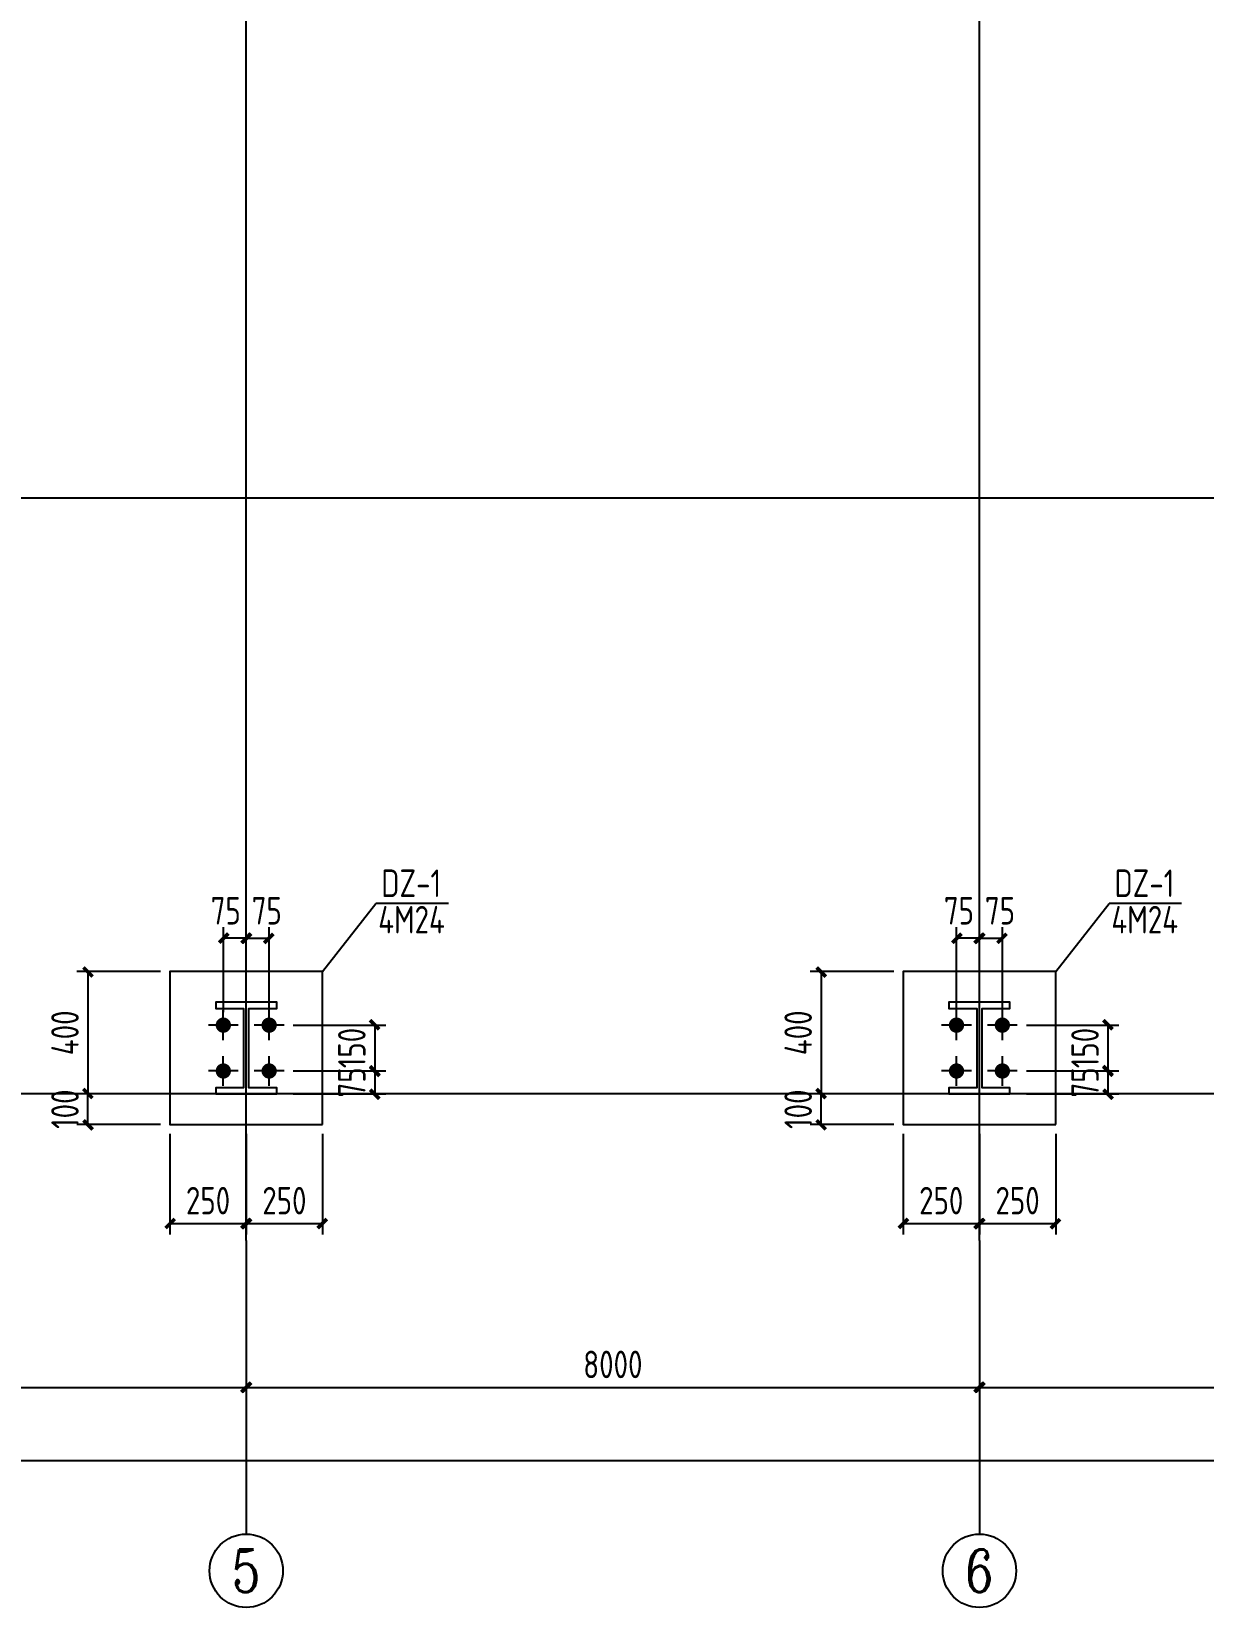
# Model space of a CAD drawing. Header units: millimetres. Extents: x 866561 to 876967, y 40200 to 44891.
# Drawn here: x 868910.3 to 869038.2, y 40406.6 to 40578.5 of the extents above; entities that cross this region are included whole.
import ezdxf
from ezdxf.enums import TextEntityAlignment as Align

# ---------------------------------------------------------------- set-up
doc = ezdxf.new("R2010")
doc.units = ezdxf.units.MM
doc.header["$LTSCALE"] = 1000
doc.header["$MEASUREMENT"] = 0
doc.linetypes.add('DOTE', pattern=[2.42, 2, -0.2, 0.02, -0.2])
for name, color, linetype in [('AXIS', 3, 'Continuous'), ('AXIS_TEXT', 7, 'Continuous'), ('DIM', 7, 'Continuous'), ('DOTE', 1, 'DOTE'), ('M_Prof', 2, 'Continuous'), ('柱集中标注', 2, 'Continuous'), ('标注', 7, 'Continuous'), ('檩条', 34, 'Continuous')]:
    doc.layers.add(name, color=color, linetype=linetype)
doc.styles.add('_TCH_AXIS', font='COMPLEX', dxfattribs={"bigfont": 'GBCBIG'})
doc.styles.add('COMPLEX', font='COMPLEX')
doc.styles.add('GBHZ', font='gbenor.shx', dxfattribs={"width": 0.9, "bigfont": 'gbcbig.shx'})
doc.dimstyles.new('Y100', dxfattribs={"dimscale": 0, "dimtxt": 3, "dimasz": 0.01, "dimexe": 1.2, "dimexo": 2, "dimgap": 1, "dimtad": 1, "dimdec": 0, "dimlfac": 100, "dimzin": 0, "dimdsep": 46, "dimtxsty": 'GBHZ', "dimblk": 'DX', "dimcen": 0.09, "dimdle": 1, "dimclrd": 7, "dimclre": 7, "dimclrt": 7, "dimadec": 0, "dimazin": 0, "dimtfac": 1, "dimtdec": 0, "dimtix": 1, "dimtmove": 2, "dimatfit": 3, "dimldrblk": 'DX', "dimfxl": 0, "dimtolj": 1, "dimtzin": 0, "dimarcsym": 0})
doc.dimstyles.new('Y30', dxfattribs={"dimscale": 0, "dimtxt": 3, "dimasz": 0.01, "dimexe": 1.2, "dimexo": 1, "dimgap": 1, "dimtad": 1, "dimdec": 0, "dimlfac": 30, "dimzin": 0, "dimdsep": 46, "dimtxsty": 'GBHZ', "dimblk1": 'DX', "dimblk2": 'DX', "dimsah": 1, "dimcen": 0.09, "dimdle": 1, "dimadec": 0, "dimazin": 0, "dimtfac": 1, "dimtdec": 0, "dimtix": 1, "dimtmove": 2, "dimatfit": 3, "dimldrblk": 'DX', "dimfxl": 0, "dimtolj": 1, "dimtzin": 0, "dimarcsym": 0})

# ---------------------------------------------------------------- blocks, each defined once
blk = doc.blocks.new('_AXISO')
blk.add_circle((0, 0), 0.5)
at = {"layer": 'AXIS_TEXT', "style": 'COMPLEX', "width": 1.041667}
blk.add_attdef('A', text='', height=0.56, dxfattribs=at).set_placement((-0.25, -0.28), (0.25, -0.28), align=Align.FIT)
blk = doc.blocks.new('DX')
at = {"color": 0, "linetype": 'ByBlock', "const_width": 40}
blk.add_lwpolyline([(-54, -51), (46, 49)], dxfattribs=at)
blk = doc.blocks.new('*D211')
at = {"layer": 'Defpoints', "color": 0, "transparency": 16777216}
for p in [(868853.77, 40446.64), (868933.77, 40446.64), (868933.77, 40430.64)]:
    blk.add_point(p, dxfattribs=at)
at = {"layer": 'dim', "color": 7, "lineweight": -2, "transparency": 16777216}
for p, q in [((868853.77, 40444.64), (868853.77, 40429.44)), ((868933.77, 40444.64), (868933.77, 40429.44)), ((868853.78, 40430.64), (868933.76, 40430.64))]:
    blk.add_line(p, q, dxfattribs=at)
at = {"layer": 'dim', "color": 7, "lineweight": -2, "transparency": 16777216, "xscale": 0.01, "yscale": 0.01, "zscale": 0.01, "rotation": 180}
blk.add_blockref('DX', (868853.77, 40430.64), dxfattribs=at)
at = {"layer": 'dim', "color": 7, "lineweight": -2, "transparency": 16777216, "xscale": 0.01, "yscale": 0.01, "zscale": 0.01}
blk.add_blockref('DX', (868933.77, 40430.64), dxfattribs=at)
at = {"layer": 'dim', "color": 7, "transparency": 16777216, "insert": (868893.77, 40433.14), "char_height": 3, "attachment_point": 5, "style": 'GBHZ'}
blk.add_mtext('\\A1;8000', dxfattribs=at)
blk = doc.blocks.new('*D212')
at = {"layer": 'Defpoints', "color": 0, "transparency": 16777216}
for p in [(868933.77, 40446.64), (869013.77, 40446.64), (869013.77, 40430.64)]:
    blk.add_point(p, dxfattribs=at)
at = {"layer": 'dim', "color": 7, "lineweight": -2, "transparency": 16777216}
for p, q in [((868933.77, 40444.64), (868933.77, 40429.44)), ((869013.77, 40444.64), (869013.77, 40429.44)), ((868933.78, 40430.64), (869013.76, 40430.64))]:
    blk.add_line(p, q, dxfattribs=at)
at = {"layer": 'dim', "color": 7, "lineweight": -2, "transparency": 16777216, "xscale": 0.01, "yscale": 0.01, "zscale": 0.01, "rotation": 180}
blk.add_blockref('DX', (868933.77, 40430.64), dxfattribs=at)
at = {"layer": 'dim', "color": 7, "lineweight": -2, "transparency": 16777216, "xscale": 0.01, "yscale": 0.01, "zscale": 0.01}
blk.add_blockref('DX', (869013.77, 40430.64), dxfattribs=at)
at = {"layer": 'dim', "color": 7, "transparency": 16777216, "insert": (868973.77, 40433.14), "char_height": 3, "attachment_point": 5, "style": 'GBHZ'}
blk.add_mtext('\\A1;8000', dxfattribs=at)
blk = doc.blocks.new('*D213')
at = {"layer": 'Defpoints', "color": 0, "transparency": 16777216}
for p in [(869013.77, 40446.64), (869093.77, 40446.64), (869093.77, 40430.64)]:
    blk.add_point(p, dxfattribs=at)
at = {"layer": 'dim', "color": 7, "lineweight": -2, "transparency": 16777216}
for p, q in [((869013.77, 40444.64), (869013.77, 40429.44)), ((869093.77, 40444.64), (869093.77, 40429.44)), ((869013.78, 40430.64), (869093.76, 40430.64))]:
    blk.add_line(p, q, dxfattribs=at)
at = {"layer": 'dim', "color": 7, "lineweight": -2, "transparency": 16777216, "xscale": 0.01, "yscale": 0.01, "zscale": 0.01, "rotation": 180}
blk.add_blockref('DX', (869013.77, 40430.64), dxfattribs=at)
at = {"layer": 'dim', "color": 7, "lineweight": -2, "transparency": 16777216, "xscale": 0.01, "yscale": 0.01, "zscale": 0.01}
blk.add_blockref('DX', (869093.77, 40430.64), dxfattribs=at)
at = {"layer": 'dim', "color": 7, "transparency": 16777216, "insert": (869053.77, 40433.14), "char_height": 3, "attachment_point": 5, "style": 'GBHZ'}
blk.add_mtext('\\A1;8000', dxfattribs=at)
blk = doc.blocks.new('*D214')
at = {"layer": 'Defpoints', "color": 0, "transparency": 16777216}
for p in [(868613.77, 40446.64), (869093.77, 40446.64), (868613.77, 40422.64)]:
    blk.add_point(p, dxfattribs=at)
at = {"layer": 'dim', "color": 7, "lineweight": -2, "transparency": 16777216}
for p, q in [((868613.77, 40444.64), (868613.77, 40421.44)), ((869093.77, 40444.64), (869093.77, 40421.44)), ((869093.76, 40422.64), (868613.78, 40422.64))]:
    blk.add_line(p, q, dxfattribs=at)
at = {"layer": 'dim', "color": 7, "lineweight": -2, "transparency": 16777216, "xscale": 0.01, "yscale": 0.01, "zscale": 0.01, "rotation": 180}
blk.add_blockref('DX', (868613.77, 40422.64), dxfattribs=at)
at = {"layer": 'dim', "color": 7, "lineweight": -2, "transparency": 16777216, "xscale": 0.01, "yscale": 0.01, "zscale": 0.01}
blk.add_blockref('DX', (869093.77, 40422.64), dxfattribs=at)
at = {"layer": 'dim', "color": 7, "transparency": 16777216, "insert": (868853.77, 40425.14), "char_height": 3, "attachment_point": 5, "style": 'GBHZ'}
blk.add_mtext('\\A1;48000', dxfattribs=at)
blk = doc.blocks.new('*D352')
at = {"layer": 'Defpoints', "color": 0, "transparency": 16777216}
for p in [(868925.43, 40475.97), (868916.49, 40462.64), (868925.43, 40462.64)]:
    blk.add_point(p, dxfattribs=at)
at = {"layer": 'dim', "color": 0, "lineweight": -2, "transparency": 16777216}
for p, q in [((868924.43, 40475.97), (868915.29, 40475.97)), ((868916.49, 40475.96), (868916.49, 40462.65)), ((868924.43, 40462.64), (868915.29, 40462.64))]:
    blk.add_line(p, q, dxfattribs=at)
at = {"layer": 'dim', "color": 0, "lineweight": -2, "transparency": 16777216, "xscale": 0.01, "yscale": 0.01, "zscale": 0.01}
for p, rotation in [((868916.49, 40475.97), 90), ((868916.49, 40462.64), 270)]:
    blk.add_blockref('DX', p, dxfattribs=dict(at, rotation=rotation))
at = {"layer": 'dim', "color": 0, "transparency": 16777216, "insert": (868913.99, 40469.3), "char_height": 3, "attachment_point": 5, "rotation": 90, "style": 'GBHZ'}
blk.add_mtext('\\A1;400', dxfattribs=at)
blk = doc.blocks.new('*D353')
at = {"layer": 'Defpoints', "color": 0, "transparency": 16777216}
for p in [(868925.43, 40459.3), (868933.77, 40459.3), (868933.77, 40448.5)]:
    blk.add_point(p, dxfattribs=at)
at = {"layer": 'dim', "color": 0, "lineweight": -2, "transparency": 16777216}
for p, q in [((868925.43, 40458.3), (868925.43, 40447.3)), ((868933.77, 40458.3), (868933.77, 40447.3)), ((868925.44, 40448.5), (868933.76, 40448.5))]:
    blk.add_line(p, q, dxfattribs=at)
at = {"layer": 'dim', "color": 0, "lineweight": -2, "transparency": 16777216, "xscale": 0.01, "yscale": 0.01, "zscale": 0.01, "rotation": 180}
blk.add_blockref('DX', (868925.43, 40448.5), dxfattribs=at)
at = {"layer": 'dim', "color": 0, "lineweight": -2, "transparency": 16777216, "xscale": 0.01, "yscale": 0.01, "zscale": 0.01}
blk.add_blockref('DX', (868933.77, 40448.5), dxfattribs=at)
at = {"layer": 'dim', "color": 0, "transparency": 16777216, "insert": (868929.6, 40451), "char_height": 3, "attachment_point": 5, "style": 'GBHZ'}
blk.add_mtext('\\A1;250', dxfattribs=at)
blk = doc.blocks.new('*D354')
at = {"layer": 'Defpoints', "color": 0, "transparency": 16777216}
for p in [(868933.77, 40459.3), (868942.1, 40459.3), (868942.1, 40448.5)]:
    blk.add_point(p, dxfattribs=at)
at = {"layer": 'dim', "color": 0, "lineweight": -2, "transparency": 16777216}
for p, q in [((868933.77, 40458.3), (868933.77, 40447.3)), ((868942.1, 40458.3), (868942.1, 40447.3)), ((868933.78, 40448.5), (868942.09, 40448.5))]:
    blk.add_line(p, q, dxfattribs=at)
at = {"layer": 'dim', "color": 0, "lineweight": -2, "transparency": 16777216, "xscale": 0.01, "yscale": 0.01, "zscale": 0.01, "rotation": 180}
blk.add_blockref('DX', (868933.77, 40448.5), dxfattribs=at)
at = {"layer": 'dim', "color": 0, "lineweight": -2, "transparency": 16777216, "xscale": 0.01, "yscale": 0.01, "zscale": 0.01}
blk.add_blockref('DX', (868942.1, 40448.5), dxfattribs=at)
at = {"layer": 'dim', "color": 0, "transparency": 16777216, "insert": (868937.93, 40451), "char_height": 3, "attachment_point": 5, "style": 'GBHZ'}
blk.add_mtext('\\A1;250', dxfattribs=at)
blk = doc.blocks.new('*D355')
at = {"layer": 'Defpoints', "color": 0, "transparency": 16777216}
for p in [(868931.27, 40479.61), (868931.27, 40470.57), (868933.77, 40470.57)]:
    blk.add_point(p, dxfattribs=at)
at = {"layer": 'dim', "color": 0, "lineweight": -2, "transparency": 16777216}
for p, q in [((868931.27, 40471.57), (868931.27, 40480.81)), ((868933.77, 40471.57), (868933.77, 40480.81)), ((868933.76, 40479.61), (868931.28, 40479.61))]:
    blk.add_line(p, q, dxfattribs=at)
at = {"layer": 'dim', "color": 0, "lineweight": -2, "transparency": 16777216, "xscale": 0.01, "yscale": 0.01, "zscale": 0.01, "rotation": 180}
blk.add_blockref('DX', (868931.27, 40479.61), dxfattribs=at)
at = {"layer": 'dim', "color": 0, "lineweight": -2, "transparency": 16777216, "xscale": 0.01, "yscale": 0.01, "zscale": 0.01}
blk.add_blockref('DX', (868933.77, 40479.61), dxfattribs=at)
at = {"layer": 'dim', "color": 0, "transparency": 16777216, "insert": (868931.53, 40482.61), "char_height": 3, "attachment_point": 5, "style": 'GBHZ'}
blk.add_mtext('\\A1;75', dxfattribs=at)
blk = doc.blocks.new('*D356')
at = {"layer": 'Defpoints', "color": 0, "transparency": 16777216}
for p in [(868936.27, 40479.61), (868933.77, 40470.57), (868936.27, 40470.57)]:
    blk.add_point(p, dxfattribs=at)
at = {"layer": 'dim', "color": 0, "lineweight": -2, "transparency": 16777216}
for p, q in [((868933.77, 40471.57), (868933.77, 40480.81)), ((868936.27, 40471.57), (868936.27, 40480.81)), ((868933.78, 40479.61), (868936.26, 40479.61))]:
    blk.add_line(p, q, dxfattribs=at)
at = {"layer": 'dim', "color": 0, "lineweight": -2, "transparency": 16777216, "xscale": 0.01, "yscale": 0.01, "zscale": 0.01, "rotation": 180}
blk.add_blockref('DX', (868933.77, 40479.61), dxfattribs=at)
at = {"layer": 'dim', "color": 0, "lineweight": -2, "transparency": 16777216, "xscale": 0.01, "yscale": 0.01, "zscale": 0.01}
blk.add_blockref('DX', (868936.27, 40479.61), dxfattribs=at)
at = {"layer": 'dim', "color": 0, "transparency": 16777216, "insert": (868936.01, 40482.61), "char_height": 3, "attachment_point": 5, "style": 'GBHZ'}
blk.add_mtext('\\A1;75', dxfattribs=at)
blk = doc.blocks.new('*D357')
at = {"layer": 'Defpoints', "color": 0, "transparency": 16777216}
for p in [(868937.89, 40470.14), (868937.89, 40465.14), (868947.79, 40465.14)]:
    blk.add_point(p, dxfattribs=at)
at = {"layer": '标注', "color": 0, "lineweight": -2, "transparency": 16777216}
for p, q in [((868938.89, 40470.14), (868948.99, 40470.14)), ((868947.79, 40470.15), (868947.79, 40470.16)), ((868947.79, 40470.14), (868947.79, 40465.14)), ((868938.89, 40465.14), (868948.99, 40465.14)), ((868947.79, 40465.13), (868947.79, 40465.12))]:
    blk.add_line(p, q, dxfattribs=at)
at = {"layer": '标注', "color": 0, "lineweight": -2, "transparency": 16777216, "xscale": 0.01, "yscale": 0.01, "zscale": 0.01}
for p, rotation in [((868947.79, 40470.14), 270), ((868947.79, 40465.14), 90)]:
    blk.add_blockref('DX', p, dxfattribs=dict(at, rotation=rotation))
at = {"layer": '标注', "color": 0, "transparency": 16777216, "insert": (868945.29, 40467.64), "char_height": 3, "attachment_point": 5, "rotation": 90, "style": 'GBHZ'}
blk.add_mtext('\\A1;150', dxfattribs=at)
blk = doc.blocks.new('*D358')
at = {"layer": 'Defpoints', "color": 0, "transparency": 16777216}
for p in [(868937.89, 40465.14), (868937.89, 40462.64), (868947.79, 40462.64)]:
    blk.add_point(p, dxfattribs=at)
at = {"layer": '标注', "color": 0, "lineweight": -2, "transparency": 16777216}
for p, q in [((868938.89, 40465.14), (868948.99, 40465.14)), ((868947.79, 40465.15), (868947.79, 40465.16)), ((868947.79, 40465.14), (868947.79, 40462.64)), ((868938.89, 40462.64), (868948.99, 40462.64)), ((868947.79, 40462.63), (868947.79, 40462.62))]:
    blk.add_line(p, q, dxfattribs=at)
at = {"layer": '标注', "color": 0, "lineweight": -2, "transparency": 16777216, "xscale": 0.01, "yscale": 0.01, "zscale": 0.01}
for p, rotation in [((868947.79, 40465.14), 270), ((868947.79, 40462.64), 90)]:
    blk.add_blockref('DX', p, dxfattribs=dict(at, rotation=rotation))
at = {"layer": '标注', "color": 0, "transparency": 16777216, "insert": (868945.29, 40463.89), "char_height": 3, "attachment_point": 5, "rotation": 90, "style": 'GBHZ'}
blk.add_mtext('\\A1;75', dxfattribs=at)
blk = doc.blocks.new('*D344')
at = {"layer": 'Defpoints', "color": 0, "transparency": 16777216}
for p in [(868916.49, 40462.64), (868925.43, 40462.64), (868925.43, 40459.3)]:
    blk.add_point(p, dxfattribs=at)
at = {"layer": 'dim', "color": 0, "lineweight": -2, "transparency": 16777216}
for p, q in [((868924.43, 40462.64), (868915.29, 40462.64)), ((868916.49, 40462.65), (868916.49, 40462.66)), ((868916.49, 40459.3), (868916.49, 40462.64)), ((868924.43, 40459.3), (868915.29, 40459.3)), ((868916.49, 40459.29), (868916.49, 40459.28))]:
    blk.add_line(p, q, dxfattribs=at)
at = {"layer": 'dim', "color": 0, "lineweight": -2, "transparency": 16777216, "xscale": 0.01, "yscale": 0.01, "zscale": 0.01}
for p, rotation in [((868916.49, 40462.64), 270), ((868916.49, 40459.3), 90)]:
    blk.add_blockref('DX', p, dxfattribs=dict(at, rotation=rotation))
at = {"layer": 'dim', "color": 0, "transparency": 16777216, "insert": (868913.99, 40460.97), "char_height": 3, "attachment_point": 5, "rotation": 90, "style": 'GBHZ'}
blk.add_mtext('\\A1;100', dxfattribs=at)
blk = doc.blocks.new('*D368')
at = {"layer": 'Defpoints', "color": 0, "transparency": 16777216}
for p in [(869005.43, 40475.97), (868996.49, 40462.64), (869005.43, 40462.64)]:
    blk.add_point(p, dxfattribs=at)
at = {"layer": 'dim', "color": 0, "lineweight": -2, "transparency": 16777216}
for p, q in [((869004.43, 40475.97), (868995.29, 40475.97)), ((868996.49, 40475.96), (868996.49, 40462.65)), ((869004.43, 40462.64), (868995.29, 40462.64))]:
    blk.add_line(p, q, dxfattribs=at)
at = {"layer": 'dim', "color": 0, "lineweight": -2, "transparency": 16777216, "xscale": 0.01, "yscale": 0.01, "zscale": 0.01}
for p, rotation in [((868996.49, 40475.97), 90), ((868996.49, 40462.64), 270)]:
    blk.add_blockref('DX', p, dxfattribs=dict(at, rotation=rotation))
at = {"layer": 'dim', "color": 0, "transparency": 16777216, "insert": (868993.99, 40469.3), "char_height": 3, "attachment_point": 5, "rotation": 90, "style": 'GBHZ'}
blk.add_mtext('\\A1;400', dxfattribs=at)
blk = doc.blocks.new('*D369')
at = {"layer": 'Defpoints', "color": 0, "transparency": 16777216}
for p in [(869005.43, 40459.3), (869013.77, 40459.3), (869013.77, 40448.5)]:
    blk.add_point(p, dxfattribs=at)
at = {"layer": 'dim', "color": 0, "lineweight": -2, "transparency": 16777216}
for p, q in [((869005.43, 40458.3), (869005.43, 40447.3)), ((869013.77, 40458.3), (869013.77, 40447.3)), ((869005.44, 40448.5), (869013.76, 40448.5))]:
    blk.add_line(p, q, dxfattribs=at)
at = {"layer": 'dim', "color": 0, "lineweight": -2, "transparency": 16777216, "xscale": 0.01, "yscale": 0.01, "zscale": 0.01, "rotation": 180}
blk.add_blockref('DX', (869005.43, 40448.5), dxfattribs=at)
at = {"layer": 'dim', "color": 0, "lineweight": -2, "transparency": 16777216, "xscale": 0.01, "yscale": 0.01, "zscale": 0.01}
blk.add_blockref('DX', (869013.77, 40448.5), dxfattribs=at)
at = {"layer": 'dim', "color": 0, "transparency": 16777216, "insert": (869009.6, 40451), "char_height": 3, "attachment_point": 5, "style": 'GBHZ'}
blk.add_mtext('\\A1;250', dxfattribs=at)
blk = doc.blocks.new('*D370')
at = {"layer": 'Defpoints', "color": 0, "transparency": 16777216}
for p in [(869013.77, 40459.3), (869022.1, 40459.3), (869022.1, 40448.5)]:
    blk.add_point(p, dxfattribs=at)
at = {"layer": 'dim', "color": 0, "lineweight": -2, "transparency": 16777216}
for p, q in [((869013.77, 40458.3), (869013.77, 40447.3)), ((869022.1, 40458.3), (869022.1, 40447.3)), ((869013.78, 40448.5), (869022.09, 40448.5))]:
    blk.add_line(p, q, dxfattribs=at)
at = {"layer": 'dim', "color": 0, "lineweight": -2, "transparency": 16777216, "xscale": 0.01, "yscale": 0.01, "zscale": 0.01, "rotation": 180}
blk.add_blockref('DX', (869013.77, 40448.5), dxfattribs=at)
at = {"layer": 'dim', "color": 0, "lineweight": -2, "transparency": 16777216, "xscale": 0.01, "yscale": 0.01, "zscale": 0.01}
blk.add_blockref('DX', (869022.1, 40448.5), dxfattribs=at)
at = {"layer": 'dim', "color": 0, "transparency": 16777216, "insert": (869017.93, 40451), "char_height": 3, "attachment_point": 5, "style": 'GBHZ'}
blk.add_mtext('\\A1;250', dxfattribs=at)
blk = doc.blocks.new('*D371')
at = {"layer": 'Defpoints', "color": 0, "transparency": 16777216}
for p in [(869011.27, 40479.61), (869011.27, 40470.57), (869013.77, 40470.57)]:
    blk.add_point(p, dxfattribs=at)
at = {"layer": 'dim', "color": 0, "lineweight": -2, "transparency": 16777216}
for p, q in [((869011.27, 40471.57), (869011.27, 40480.81)), ((869013.77, 40471.57), (869013.77, 40480.81)), ((869013.76, 40479.61), (869011.28, 40479.61))]:
    blk.add_line(p, q, dxfattribs=at)
at = {"layer": 'dim', "color": 0, "lineweight": -2, "transparency": 16777216, "xscale": 0.01, "yscale": 0.01, "zscale": 0.01, "rotation": 180}
blk.add_blockref('DX', (869011.27, 40479.61), dxfattribs=at)
at = {"layer": 'dim', "color": 0, "lineweight": -2, "transparency": 16777216, "xscale": 0.01, "yscale": 0.01, "zscale": 0.01}
blk.add_blockref('DX', (869013.77, 40479.61), dxfattribs=at)
at = {"layer": 'dim', "color": 0, "transparency": 16777216, "insert": (869011.53, 40482.61), "char_height": 3, "attachment_point": 5, "style": 'GBHZ'}
blk.add_mtext('\\A1;75', dxfattribs=at)
blk = doc.blocks.new('*D372')
at = {"layer": 'Defpoints', "color": 0, "transparency": 16777216}
for p in [(869016.27, 40479.61), (869013.77, 40470.57), (869016.27, 40470.57)]:
    blk.add_point(p, dxfattribs=at)
at = {"layer": 'dim', "color": 0, "lineweight": -2, "transparency": 16777216}
for p, q in [((869013.77, 40471.57), (869013.77, 40480.81)), ((869016.27, 40471.57), (869016.27, 40480.81)), ((869013.78, 40479.61), (869016.26, 40479.61))]:
    blk.add_line(p, q, dxfattribs=at)
at = {"layer": 'dim', "color": 0, "lineweight": -2, "transparency": 16777216, "xscale": 0.01, "yscale": 0.01, "zscale": 0.01, "rotation": 180}
blk.add_blockref('DX', (869013.77, 40479.61), dxfattribs=at)
at = {"layer": 'dim', "color": 0, "lineweight": -2, "transparency": 16777216, "xscale": 0.01, "yscale": 0.01, "zscale": 0.01}
blk.add_blockref('DX', (869016.27, 40479.61), dxfattribs=at)
at = {"layer": 'dim', "color": 0, "transparency": 16777216, "insert": (869016.01, 40482.61), "char_height": 3, "attachment_point": 5, "style": 'GBHZ'}
blk.add_mtext('\\A1;75', dxfattribs=at)
blk = doc.blocks.new('*D373')
at = {"layer": 'Defpoints', "color": 0, "transparency": 16777216}
for p in [(869017.89, 40470.14), (869017.89, 40465.14), (869027.79, 40465.14)]:
    blk.add_point(p, dxfattribs=at)
at = {"layer": '标注', "color": 0, "lineweight": -2, "transparency": 16777216}
for p, q in [((869018.89, 40470.14), (869028.99, 40470.14)), ((869027.79, 40470.15), (869027.79, 40470.16)), ((869027.79, 40470.14), (869027.79, 40465.14)), ((869018.89, 40465.14), (869028.99, 40465.14)), ((869027.79, 40465.13), (869027.79, 40465.12))]:
    blk.add_line(p, q, dxfattribs=at)
at = {"layer": '标注', "color": 0, "lineweight": -2, "transparency": 16777216, "xscale": 0.01, "yscale": 0.01, "zscale": 0.01}
for p, rotation in [((869027.79, 40470.14), 270), ((869027.79, 40465.14), 90)]:
    blk.add_blockref('DX', p, dxfattribs=dict(at, rotation=rotation))
at = {"layer": '标注', "color": 0, "transparency": 16777216, "insert": (869025.29, 40467.64), "char_height": 3, "attachment_point": 5, "rotation": 90, "style": 'GBHZ'}
blk.add_mtext('\\A1;150', dxfattribs=at)
blk = doc.blocks.new('*D374')
at = {"layer": 'Defpoints', "color": 0, "transparency": 16777216}
for p in [(869017.89, 40465.14), (869017.89, 40462.64), (869027.79, 40462.64)]:
    blk.add_point(p, dxfattribs=at)
at = {"layer": '标注', "color": 0, "lineweight": -2, "transparency": 16777216}
for p, q in [((869018.89, 40465.14), (869028.99, 40465.14)), ((869027.79, 40465.15), (869027.79, 40465.16)), ((869027.79, 40465.14), (869027.79, 40462.64)), ((869018.89, 40462.64), (869028.99, 40462.64)), ((869027.79, 40462.63), (869027.79, 40462.62))]:
    blk.add_line(p, q, dxfattribs=at)
at = {"layer": '标注', "color": 0, "lineweight": -2, "transparency": 16777216, "xscale": 0.01, "yscale": 0.01, "zscale": 0.01}
for p, rotation in [((869027.79, 40465.14), 270), ((869027.79, 40462.64), 90)]:
    blk.add_blockref('DX', p, dxfattribs=dict(at, rotation=rotation))
at = {"layer": '标注', "color": 0, "transparency": 16777216, "insert": (869025.29, 40463.89), "char_height": 3, "attachment_point": 5, "rotation": 90, "style": 'GBHZ'}
blk.add_mtext('\\A1;75', dxfattribs=at)
blk = doc.blocks.new('*D360')
at = {"layer": 'Defpoints', "color": 0, "transparency": 16777216}
for p in [(868996.49, 40462.64), (869005.43, 40462.64), (869005.43, 40459.3)]:
    blk.add_point(p, dxfattribs=at)
at = {"layer": 'dim', "color": 0, "lineweight": -2, "transparency": 16777216}
for p, q in [((869004.43, 40462.64), (868995.29, 40462.64)), ((868996.49, 40462.65), (868996.49, 40462.66)), ((868996.49, 40459.3), (868996.49, 40462.64)), ((869004.43, 40459.3), (868995.29, 40459.3)), ((868996.49, 40459.29), (868996.49, 40459.28))]:
    blk.add_line(p, q, dxfattribs=at)
at = {"layer": 'dim', "color": 0, "lineweight": -2, "transparency": 16777216, "xscale": 0.01, "yscale": 0.01, "zscale": 0.01}
for p, rotation in [((868996.49, 40462.64), 270), ((868996.49, 40459.3), 90)]:
    blk.add_blockref('DX', p, dxfattribs=dict(at, rotation=rotation))
at = {"layer": 'dim', "color": 0, "transparency": 16777216, "insert": (868993.99, 40460.97), "char_height": 3, "attachment_point": 5, "rotation": 90, "style": 'GBHZ'}
blk.add_mtext('\\A1;100', dxfattribs=at)

msp = doc.modelspace()

# ---------------------------------------------------------------- linework, layer by layer
for p, q in [((868931.267, 40468.512), (868931.267, 40471.762)), ((868936.267, 40468.512), (868936.267, 40471.762)), ((869011.267, 40468.512), (869011.267, 40471.762)), ((869016.267, 40468.512), (869016.267, 40471.762)), ((868932.892, 40470.137), (868929.642, 40470.137)), ((868937.892, 40470.137), (868934.642, 40470.137)), ((869012.892, 40470.137), (869009.642, 40470.137)), ((869017.892, 40470.137), (869014.642, 40470.137)), ((868931.267, 40463.512), (868931.267, 40466.762)), ((868936.267, 40463.512), (868936.267, 40466.762)), ((869011.267, 40463.512), (869011.267, 40466.762)), ((869016.267, 40463.512), (869016.267, 40466.762)), ((868932.892, 40465.137), (868929.642, 40465.137)), ((868937.892, 40465.137), (868934.642, 40465.137)), ((869012.892, 40465.137), (869009.642, 40465.137)), ((869017.892, 40465.137), (869014.642, 40465.137))]:
    msp.add_line(p, q)
for points in [[(868942.1, 40459.304), (868942.1, 40475.97), (868925.434, 40475.97), (868925.434, 40459.304)], [(869022.1, 40459.304), (869022.1, 40475.97), (869005.434, 40475.97), (869005.434, 40459.304)]]:
    msp.add_lwpolyline(points, close=True)
at = {"layer": 'AXIS', "color": 0}
for p, q in [((868933.767, 40446.637), (868933.767, 40414.637)), ((869013.767, 40446.637), (869013.767, 40414.637))]:
    msp.add_line(p, q, dxfattribs=at)
at = {"layer": 'dim', "const_width": 0.833}
for points in [[(868930.85, 40470.137, 1), (868931.684, 40470.137, 1)], [(868935.85, 40470.137, 1), (868936.684, 40470.137, 1)], [(869010.85, 40470.137, 1), (869011.684, 40470.137, 1)], [(869015.85, 40470.137, 1), (869016.684, 40470.137, 1)], [(868930.85, 40465.137, 1), (868931.684, 40465.137, 1)], [(868935.85, 40465.137, 1), (868936.684, 40465.137, 1)], [(869010.85, 40465.137, 1), (869011.684, 40465.137, 1)], [(869015.85, 40465.137, 1), (869016.684, 40465.137, 1)]]:
    msp.add_lwpolyline(points, format="xyb", close=True, dxfattribs=at)
at = {"layer": 'DOTE', "linetype": 'DOTE'}
for p, q in [((868933.767, 40446.637), (868933.767, 40678.637)), ((869013.767, 40446.637), (869013.767, 40678.637)), ((868597.767, 40527.637), (869109.767, 40527.637)), ((869109.767, 40462.637), (868597.767, 40462.637))]:
    msp.add_line(p, q, dxfattribs=at)
at = {"layer": 'M_Prof'}
for points in [[(868930.434, 40462.637), (868937.1, 40462.637), (868937.1, 40463.304), (868934.067, 40463.304), (868934.067, 40471.97), (868937.1, 40471.97), (868937.1, 40472.637), (868930.434, 40472.637), (868930.434, 40471.97), (868933.467, 40471.97), (868933.467, 40463.304), (868930.434, 40463.304)], [(869010.434, 40462.637), (869017.1, 40462.637), (869017.1, 40463.304), (869014.067, 40463.304), (869014.067, 40471.97), (869017.1, 40471.97), (869017.1, 40472.637), (869010.434, 40472.637), (869010.434, 40471.97), (869013.467, 40471.97), (869013.467, 40463.304), (869010.434, 40463.304)]]:
    msp.add_lwpolyline(points, close=True, dxfattribs=at)
at = {"layer": '檩条'}
for p, q in [((868942.1, 40475.97), (868947.923, 40483.39)), ((868955.821, 40483.39), (868947.923, 40483.39)), ((869022.1, 40475.97), (869027.923, 40483.39)), ((869035.821, 40483.39), (869027.923, 40483.39))]:
    msp.add_line(p, q, dxfattribs=at)

# ---------------------------------------------------------------- block references
at = {"layer": 'AXIS', "color": 0}
ref = msp.add_blockref('_AXISO', (868933.767, 40410.637), dxfattribs=dict(at, xscale=8, yscale=8, zscale=8))
ref.add_attrib('A', '5', dxfattribs={"layer": 'AXIS_TEXT', "color": 0, "height": 4.659, "style": '_TCH_AXIS'}).set_placement((868932.214, 40408.307), (868935.32, 40408.307), align=Align.FIT)
ref = msp.add_blockref('_AXISO', (869013.767, 40410.637), dxfattribs=dict(at, xscale=8, yscale=8, zscale=8))
ref.add_attrib('A', '6', dxfattribs={"layer": 'AXIS_TEXT', "color": 0, "height": 4.659, "style": '_TCH_AXIS'}).set_placement((869012.214, 40408.307), (869015.32, 40408.307), align=Align.FIT)

# ---------------------------------------------------------------- texts
at = {"layer": '柱集中标注', "style": 'GBHZ', "width": 0.9}
for s, p in [('DZ-1', (868948.505, 40484.111)), ('DZ-1', (869028.505, 40484.111)), ('4M24', (868948.164, 40480.139)), ('4M24', (869028.164, 40480.139))]:
    msp.add_text(s, height=3, dxfattribs=at).set_placement(p)

# ---------------------------------------------------------------- dimensions: what is measured, and where the dimension line sits
at = {"layer": 'dim'}
for base, p1, p2, picture, middle in [((868931.267, 40479.615), (868933.767, 40470.571), (868931.267, 40470.571), '*D355', (868931.529, 40482.609)), ((869011.267, 40479.615), (869013.767, 40470.571), (869011.267, 40470.571), '*D371', (869011.529, 40482.609))]:
    dim = msp.add_linear_dim(base=base, p1=p1, p2=p2, dimstyle='Y30', override={"dimscale": 1}, dxfattribs=at)
    dim.commit()
    dim.dimension.update_dxf_attribs({"geometry": picture, "text_midpoint": middle, "dimtype": 160})
for base, p1, p2, picture, middle in [((868936.267, 40479.615), (868933.767, 40470.571), (868936.267, 40470.571), '*D356', (868936.005, 40482.609)), ((869016.267, 40479.615), (869013.767, 40470.571), (869016.267, 40470.571), '*D372', (869016.005, 40482.609))]:
    dim = msp.add_linear_dim(base=base, p1=p1, p2=p2, angle=180, dimstyle='Y30', override={"dimscale": 1}, dxfattribs=at)
    dim.commit()
    dim.dimension.update_dxf_attribs({"geometry": picture, "text_midpoint": middle, "dimtype": 160})
for base, p1, p2, angle, picture, middle in [((868916.488, 40462.637), (868925.434, 40475.97), (868925.434, 40462.637), 270, '*D352', (868913.988, 40469.304)), ((868996.488, 40462.637), (869005.434, 40475.97), (869005.434, 40462.637), 270, '*D368', (868993.988, 40469.304)), ((868916.488, 40462.637), (868925.434, 40459.304), (868925.434, 40462.637), 90, '*D344', (868913.988, 40460.97)), ((868996.488, 40462.637), (869005.434, 40459.304), (869005.434, 40462.637), 90, '*D360', (868993.988, 40460.97))]:
    dim = msp.add_linear_dim(base=base, p1=p1, p2=p2, angle=angle, dimstyle='Y30', override={"dimscale": 1}, dxfattribs=at)
    dim.commit()
    dim.dimension.update_dxf_attribs({"geometry": picture, "text_midpoint": middle})
for base, p1, p2, dimstyle, override, picture, middle in [((868933.767, 40448.496), (868925.434, 40459.304), (868933.767, 40459.304), 'Y30', {"dimscale": 1}, '*D353', (868929.6, 40450.996)), ((868942.1, 40448.496), (868933.767, 40459.304), (868942.1, 40459.304), 'Y30', {"dimscale": 1}, '*D354', (868937.934, 40450.996)), ((869013.767, 40448.496), (869005.434, 40459.304), (869013.767, 40459.304), 'Y30', {"dimscale": 1}, '*D369', (869009.6, 40450.996)), ((869022.1, 40448.496), (869013.767, 40459.304), (869022.1, 40459.304), 'Y30', {"dimscale": 1}, '*D370', (869017.934, 40450.996)), ((868613.767, 40422.637), (869093.767, 40446.637), (868613.767, 40446.637), 'Y100', {"dimscale": 1, "dimfxl": 2}, '*D214', (868853.767, 40425.137)), ((868933.767, 40430.637), (868853.767, 40446.637), (868933.767, 40446.637), 'Y100', {"dimscale": 1, "dimfxl": 2}, '*D211', (868893.767, 40433.137)), ((869013.767, 40430.637), (868933.767, 40446.637), (869013.767, 40446.637), 'Y100', {"dimscale": 1, "dimfxl": 2}, '*D212', (868973.767, 40433.137)), ((869093.767, 40430.637), (869013.767, 40446.637), (869093.767, 40446.637), 'Y100', {"dimscale": 1, "dimfxl": 2}, '*D213', (869053.767, 40433.137))]:
    dim = msp.add_linear_dim(base=base, p1=p1, p2=p2, dimstyle=dimstyle, override=override, dxfattribs=at)
    dim.commit()
    dim.dimension.update_dxf_attribs({"geometry": picture, "text_midpoint": middle})
at = {"layer": '标注'}
for base, p1, p2, picture, middle in [((868947.795, 40465.137), (868937.892, 40470.137), (868937.892, 40465.137), '*D357', (868945.295, 40467.637)), ((869027.795, 40465.137), (869017.892, 40470.137), (869017.892, 40465.137), '*D373', (869025.295, 40467.637)), ((868947.795, 40462.637), (868937.892, 40465.137), (868937.892, 40462.637), '*D358', (868945.295, 40463.887)), ((869027.795, 40462.637), (869017.892, 40465.137), (869017.892, 40462.637), '*D374', (869025.295, 40463.887))]:
    dim = msp.add_linear_dim(base=base, p1=p1, p2=p2, angle=90, dimstyle='Y30', override={"dimscale": 1}, dxfattribs=at)
    dim.commit()
    dim.dimension.update_dxf_attribs({"geometry": picture, "text_midpoint": middle})

doc.saveas('drawing.dxf')
